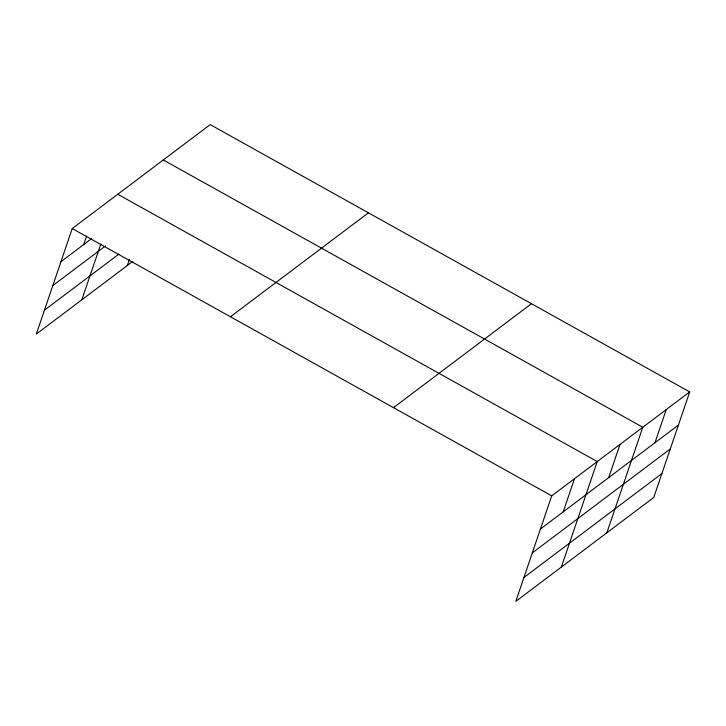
<?xml version="1.0" encoding="UTF-8"?>
<svg xmlns="http://www.w3.org/2000/svg" width="726" height="726" viewBox="0 0 726 726"><rect width="100%" height="100%" fill="white"/><g stroke="black" fill="none" stroke-linecap="round" stroke-linejoin="round"><path stroke-width="1.09" d="M689.7 391.913L551.715 495.867L515.796 601.391L653.772 497.446L689.7 391.913L210.204 124.609L72.228 228.554L36.3 334.087L132.785 261.396M83.699 244.571L86.612 236.014M81.838 299.784L100.814 244.036M127.368 265.48L129.491 259.246M563.194 511.875L574.484 478.715M561.325 567.088L597.253 461.564L117.757 194.259M608.733 477.572L620.022 444.412M606.863 532.784L642.782 427.26L163.296 159.956M654.952 442.751L666.241 409.591M60.93 261.723L91.585 238.636M52.807 285.599L105.343 246.023M44.431 310.202L118.864 254.136M230.46 316.772L368.436 212.818M393.483 407.649L531.468 303.704M540.425 529.027L678.411 425.082M532.294 552.903L670.279 448.958M523.927 577.506L661.903 473.561M72.228 228.554L551.715 495.867"/></g></svg>
